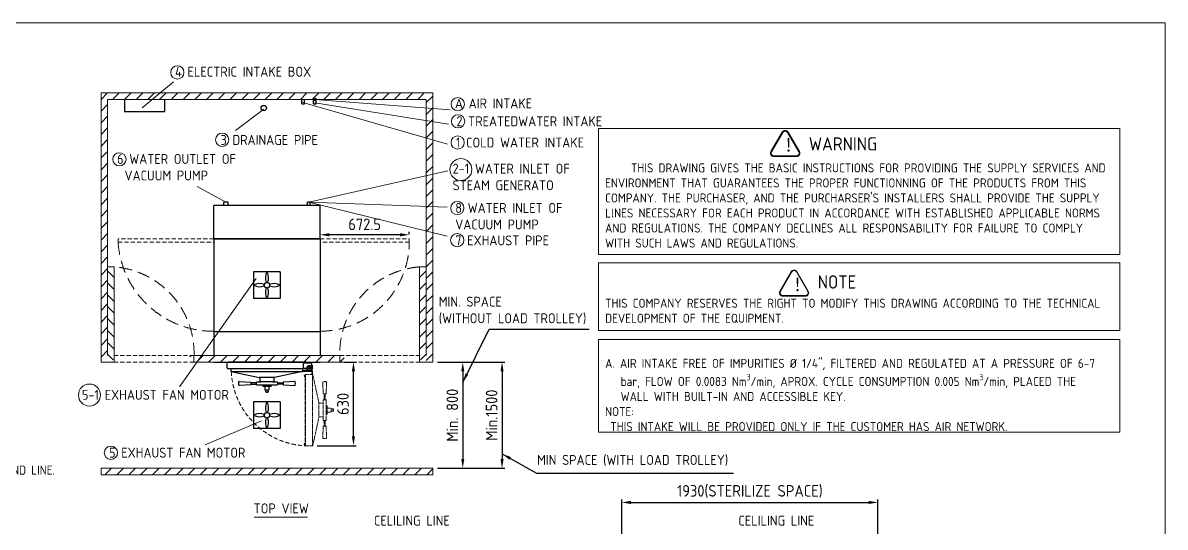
# Model space of a CAD drawing. Header units: millimetres. Extents: x -410960 to -177887, y -20363 to 2725.
# Drawn here: x -186493 to -177887, y -14895 to -11093 of the extents above; entities that cross this region are included whole.
import ezdxf

# ---------------------------------------------------------------- set-up
doc = ezdxf.new("R2010")
doc.units = ezdxf.units.MM
doc.header["$MEASUREMENT"] = 0
doc.linetypes.add('HIDDEN', pattern=[9.525, 6.35, -3.175])
doc.layers.get('0').update_dxf_attribs({"lineweight": 25})
for name, color, linetype, lineweight in [('D', 3, 'Continuous', 13), ('F', 7, 'Continuous', 15), ('H', 2, 'HIDDEN', 15), ('S', 4, 'Continuous', 15)]:
    doc.layers.add(name, color=color, linetype=linetype, lineweight=lineweight)
doc.styles.get("Standard").update_dxf_attribs({"font": 'KAIU.TTF'})
doc.styles.add('STU25', font='isocp2.shx')
doc.dimstyles.new('STU25', dxfattribs={"dimscale": 35, "dimtxt": 2.5, "dimasz": 2, "dimexe": 0.6, "dimexo": 1, "dimgap": 1, "dimtad": 1, "dimdsep": 46, "dimtxsty": 'STU25', "dimcen": 2, "dimazin": 2, "dimtfac": 1, "dimtmove": 0, "dimatfit": 3, "dimfxl": 0, "dimtolj": 1, "dimtzin": 0, "dimarcsym": 0})
doc.dimstyles.new('STU25$7', dxfattribs={"dimscale": 35, "dimtxt": 2.5, "dimasz": 2, "dimexe": 1.25, "dimexo": 0.625, "dimgap": 1, "dimtad": 0, "dimdec": 4, "dimdsep": 46, "dimtxsty": 'STU25', "dimcen": 2.5, "dimazin": 2, "dimtfac": 1, "dimtdec": 4, "dimtmove": 0, "dimatfit": 3, "dimfxl": 0, "dimtolj": 1, "dimtzin": 0, "dimarcsym": 0})

# ---------------------------------------------------------------- blocks, each defined once
blk = doc.blocks.new('*D9')
at = {"layer": 'D', "color": 0, "lineweight": -2}
for p, q in [((-184069.2, -13650.3), (-183981.6, -13650.3)), ((-184002.6, -14210.7), (-184002.6, -13720.3)), ((-184275.3, -14280.7), (-183981.6, -14280.7))]:
    blk.add_line(p, q, dxfattribs=at)
at = {"layer": 'D', "color": 0}
for points in [[(-183990.9, -13720.3), (-184014.2, -13720.3), (-184002.6, -13650.3)], [(-184014.2, -14210.7), (-183990.9, -14210.7), (-184002.6, -14280.7)]]:
    blk.add_solid(points, dxfattribs=at)
at = {"layer": 'Defpoints', "color": 0}
for p in [(-184104.2, -13650.3), (-184002.6, -13650.3), (-184310.3, -14280.7)]:
    blk.add_point(p, dxfattribs=at)
at = {"layer": 'D', "color": 0, "insert": (-184081.3, -13965.5), "char_height": 87.5, "attachment_point": 5, "rotation": 90, "style": 'STU25'}
blk.add_mtext('\\A1;{\\Fisocp2.shx;630}', dxfattribs=at)
blk = doc.blocks.new('*D12')
at = {"layer": 'D', "color": 0, "lineweight": -2}
for p, q in [((-183369.2, -13650.3), (-183158, -13650.3)), ((-183179, -13720.3), (-183179, -14380.3)), ((-183369.2, -14450.3), (-183158, -14450.3))]:
    blk.add_line(p, q, dxfattribs=at)
at = {"layer": 'D', "color": 0}
for points in [[(-183167.3, -13720.3), (-183190.6, -13720.3), (-183179, -13650.3)], [(-183190.6, -14380.3), (-183167.3, -14380.3), (-183179, -14450.3)]]:
    blk.add_solid(points, dxfattribs=at)
at = {"layer": 'Defpoints', "color": 0}
for p in [(-183404.2, -13650.3), (-183404.2, -14450.3), (-183179, -14450.3)]:
    blk.add_point(p, dxfattribs=at)
at = {"layer": 'D', "color": 0, "insert": (-183257.7, -14050.3), "char_height": 87.5, "attachment_point": 5, "rotation": 90, "style": 'STU25'}
blk.add_mtext('\\A1;{\\Fisocp2.shx;Min. 800}', dxfattribs=at)
blk = doc.blocks.new('*D13')
at = {"layer": 'D', "color": 0, "lineweight": -2}
for p, q in [((-183369.2, -13650.3), (-182861.9, -13650.3)), ((-182882.9, -13720.3), (-182882.9, -14380.3)), ((-183369.2, -14450.3), (-182861.9, -14450.3))]:
    blk.add_line(p, q, dxfattribs=at)
at = {"layer": 'D', "color": 0}
for points in [[(-182871.2, -13720.3), (-182894.5, -13720.3), (-182882.9, -13650.3)], [(-182894.5, -14380.3), (-182871.2, -14380.3), (-182882.9, -14450.3)]]:
    blk.add_solid(points, dxfattribs=at)
at = {"layer": 'Defpoints', "color": 0}
for p in [(-183404.2, -13650.3), (-183404.2, -14450.3), (-182882.9, -14450.3)]:
    blk.add_point(p, dxfattribs=at)
at = {"layer": 'D', "color": 0, "insert": (-182961.6, -14050.3), "char_height": 87.5, "attachment_point": 5, "rotation": 90, "style": 'STU25'}
blk.add_mtext('\\A1;{\\Fisocp2.shx;Min.1500}', dxfattribs=at)
blk = doc.blocks.new('*D15')
at = {"layer": 'D', "color": 0, "lineweight": -2}
for p, q in [((-184254.2, -12685.3), (-184254.2, -12669.4)), ((-183651.7, -12690.4), (-184184.2, -12690.4)), ((-183581.7, -12685.3), (-183581.7, -12669.4))]:
    blk.add_line(p, q, dxfattribs=at)
at = {"layer": 'D', "color": 0}
for points in [[(-184184.2, -12678.8), (-184184.2, -12702.1), (-184254.2, -12690.4)], [(-183651.7, -12702.1), (-183651.7, -12678.8), (-183581.7, -12690.4)]]:
    blk.add_solid(points, dxfattribs=at)
at = {"layer": 'Defpoints', "color": 0}
for p in [(-184254.2, -12690.4), (-184254.2, -12720.3), (-183581.7, -12720.3)]:
    blk.add_point(p, dxfattribs=at)
at = {"layer": 'D', "color": 0, "insert": (-183918, -12611.7), "char_height": 87.5, "attachment_point": 5, "style": 'STU25'}
blk.add_mtext('\\A1;672.5', dxfattribs=at)
blk = doc.blocks.new('*D19')
at = {"layer": 'D', "color": 0, "lineweight": -2}
for p, q in [((-181981, -15021.7), (-181981, -14687.2)), ((-181911, -14708.2), (-180121, -14708.2)), ((-180051, -15021.7), (-180051, -14687.2))]:
    blk.add_line(p, q, dxfattribs=at)
at = {"layer": 'D', "color": 0}
for points in [[(-181911, -14696.6), (-181911, -14719.9), (-181981, -14708.2)], [(-180121, -14719.9), (-180121, -14696.6), (-180051, -14708.2)]]:
    blk.add_solid(points, dxfattribs=at)
at = {"layer": 'Defpoints', "color": 0}
for p in [(-180051, -14708.2), (-181981, -15056.7), (-180051, -15056.7)]:
    blk.add_point(p, dxfattribs=at)
at = {"layer": 'D', "color": 0, "insert": (-181016, -14625.1), "char_height": 87.5, "attachment_point": 5, "style": 'STU25'}
blk.add_mtext('\\A1;{\\Fisocp2.shx;1930(STERILIZE SPACE)}', dxfattribs=at)

msp = doc.modelspace()

# ---------------------------------------------------------------- hatches: boundary and pattern name
at = {"layer": 'D'}
h = msp.add_hatch(color=11, dxfattribs=at)
edge = h.paths.add_edge_path(flags=16)
edge.add_ellipse((-180835.441, -12076.241), major_axis=(20, 0), ratio=1, start_angle=149.9999999, end_angle=270)
edge.add_line((-180835.441, -12096.241), (-180664.723, -12096.241))
edge.add_ellipse((-180664.723, -12076.241), major_axis=(20, 0), ratio=1, start_angle=270, end_angle=389.9999999)
edge.add_line((-180647.403, -12066.241), (-180732.762, -11918.395))
edge.add_ellipse((-180750.082, -11928.395), major_axis=(20, 0), ratio=1, start_angle=30, end_angle=150)
edge.add_line((-180767.403, -11918.395), (-180852.762, -12066.241))
edge = h.paths.add_edge_path()
edge.add_ellipse((-180835.441, -12076.241), major_axis=(25, 0), ratio=1, start_angle=149.9999999, end_angle=270)
edge.add_line((-180835.441, -12101.241), (-180664.723, -12101.241))
edge.add_ellipse((-180664.723, -12076.241), major_axis=(25, 0), ratio=1, start_angle=270, end_angle=389.9999999)
edge.add_line((-180643.072, -12063.741), (-180728.431, -11915.895))
edge.add_ellipse((-180750.082, -11928.395), major_axis=(25, 0), ratio=1, start_angle=30, end_angle=150)
edge.add_line((-180771.733, -11915.895), (-180857.092, -12063.741))
h = msp.add_hatch(color=11, dxfattribs=at)
edge = h.paths.add_edge_path(flags=16)
edge.add_ellipse((-180768.199, -13128.456), major_axis=(20, 0), ratio=1, start_angle=149.9999999, end_angle=270)
edge.add_line((-180768.199, -13148.456), (-180597.481, -13148.456))
edge.add_ellipse((-180597.481, -13128.456), major_axis=(20, 0), ratio=1, start_angle=270, end_angle=389.9999999)
edge.add_line((-180580.16, -13118.456), (-180665.519, -12970.61))
edge.add_ellipse((-180682.84, -12980.61), major_axis=(20, 0), ratio=1, start_angle=30, end_angle=150)
edge.add_line((-180700.16, -12970.61), (-180785.519, -13118.456))
edge = h.paths.add_edge_path()
edge.add_ellipse((-180768.199, -13128.456), major_axis=(25, 0), ratio=1, start_angle=149.9999999, end_angle=270)
edge.add_line((-180768.199, -13153.456), (-180597.481, -13153.456))
edge.add_ellipse((-180597.481, -13128.456), major_axis=(25, 0), ratio=1, start_angle=270, end_angle=389.9999999)
edge.add_line((-180575.83, -13115.956), (-180661.189, -12968.11))
edge.add_ellipse((-180682.84, -12980.61), major_axis=(25, 0), ratio=1, start_angle=30, end_angle=150)
edge.add_line((-180704.49, -12968.11), (-180789.849, -13115.956))
at = {"layer": 'H', "ltscale": 5}
h = msp.add_hatch(dxfattribs=at)
h.set_pattern_fill('ANSI31', color=256, scale=500, style=0)
h.set_pattern_definition([(45, (32505.426, 2563.106), (-44.194174, 44.194174), [])])
h.paths.add_polyline_path([(-185904.24, -11620.266), (-185904.24, -13650.266), (-185854.24, -13650.266), (-185854.24, -13600.266), (-185854.24, -11670.266), (-183454.24, -11670.266), (-183454.24, -13600.266), (-183454.24, -13650.266), (-183404.24, -13650.266), (-183404.24, -11620.266)])
h = msp.add_hatch(dxfattribs=at)
h.set_pattern_fill('ANSI31', color=256, scale=20, angle=270, style=0)
h.set_pattern_definition([(315, (48156.71, 2497.6), (44.90128, 44.90128), [])])
h.paths.add_polyline_path([(-185854.24, -12931.05), (-185854.24, -13600.266), (-185829.24, -13643.567), (-185804.24, -13629.133), (-185804.24, -12931.05)])
h = msp.add_hatch(dxfattribs=at)
h.set_pattern_fill('ANSI31', color=256, scale=20, angle=270, style=0)
h.set_pattern_definition([(225, (-417465.19, 2497.6), (-44.90128, 44.90128), [])])
h.paths.add_polyline_path([(-183454.24, -12931.05), (-183454.24, -13600.266), (-183479.24, -13643.567), (-183504.24, -13629.133), (-183504.24, -12931.05)])
h = msp.add_hatch(dxfattribs=at)
h.set_pattern_fill('ANSI31', color=256, scale=20, style=0)
h.set_pattern_definition([(45, (48106.71, 2497.6), (-44.90128, 44.90128), [])])
h.paths.add_polyline_path([(-184073.455, -13650.266), (-184073.455, -13600.266), (-185235.024, -13600.266), (-185235.024, -13650.266)])
h = msp.add_hatch(dxfattribs=at)
h.set_pattern_fill('ANSI31', color=256, scale=20, style=0)
h.set_pattern_definition([(45, (32345.83, 2563.106), (-44.90128, 44.90128), [])])
h.paths.add_polyline_path([(-185904.24, -14500.266), (-185904.24, -14450.266), (-183404.24, -14450.266), (-183404.24, -14500.266)])

# ---------------------------------------------------------------- linework, layer by layer
at = {"linetype": 'Continuous'}
for p, q in [((-184392.407, -11702.641), (-184392.407, -11670.266)), ((-184392.407, -11702.641), (-184372.407, -11702.641)), ((-184372.407, -11702.641), (-184372.407, -11670.266)), ((-184303.74, -11702.641), (-184303.74, -11670.266)), ((-184303.74, -11702.641), (-184283.74, -11702.641)), ((-184283.74, -11702.641), (-184283.74, -11670.266)), ((-184754.24, -12970.266), (-184754.24, -13170.266)), ((-184554.24, -12970.266), (-184754.24, -12970.266)), ((-184554.24, -12970.266), (-184554.24, -13170.266)), ((-184554.24, -13170.266), (-184754.24, -13170.266)), ((-184328.782, -13680.266), (-184343.782, -13680.266)), ((-184705.74, -13797.766), (-184705.74, -13767.266)), ((-184602.74, -13767.266), (-184602.74, -13797.766)), ((-184385.54, -13714.266), (-184353.782, -13714.266)), ((-184318.782, -13720.266), (-184385.54, -13720.266)), ((-184353.782, -13690.266), (-184353.782, -13714.266)), ((-184318.782, -13720.266), (-184318.782, -13690.266)), ((-184863.227, -13796.266), (-184776.227, -13800.766)), ((-184776.227, -13821.766), (-184863.227, -13826.266)), ((-184776.227, -13800.766), (-184776.227, -13821.766)), ((-184732.99, -13806.516), (-184776.227, -13806.516)), ((-184776.227, -13816.016), (-184732.99, -13816.016)), ((-184732.99, -13801.266), (-184731.49, -13799.766)), ((-184732.99, -13821.266), (-184732.99, -13801.266)), ((-184732.99, -13821.266), (-184731.49, -13822.766)), ((-184731.49, -13799.766), (-184699.24, -13799.766)), ((-184731.49, -13822.766), (-184576.99, -13822.766)), ((-184704.74, -13798.766), (-184705.74, -13797.766)), ((-184603.74, -13798.766), (-184704.74, -13798.766)), ((-184699.24, -13799.766), (-184699.24, -13798.766)), ((-184609.24, -13798.766), (-184609.24, -13799.766)), ((-184609.24, -13799.766), (-184576.99, -13799.766)), ((-184602.74, -13797.766), (-184603.74, -13798.766)), ((-184575.49, -13801.266), (-184576.99, -13799.766)), ((-184575.49, -13821.266), (-184576.99, -13822.766)), ((-184575.49, -13801.266), (-184575.49, -13821.266)), ((-184575.49, -13806.516), (-184532.252, -13806.516)), ((-184532.252, -13816.016), (-184575.49, -13816.016)), ((-184445.252, -13796.266), (-184532.252, -13800.766)), ((-184532.252, -13800.766), (-184532.252, -13821.766)), ((-184532.252, -13821.766), (-184445.252, -13826.266)), ((-184754.24, -13950.266), (-184754.24, -14150.266)), ((-184554.24, -13950.266), (-184754.24, -13950.266)), ((-184554.24, -13950.266), (-184554.24, -14150.266)), ((-184554.24, -14150.266), (-184754.24, -14150.266))]:
    msp.add_line(p, q, dxfattribs=at)
for p, q in [((-185054.24, -12720.266), (-185054.24, -12470.266)), ((-184254.24, -12470.266), (-185054.24, -12470.266)), ((-184979.24, -12470.266), (-184979.24, -12445.266)), ((-184947.24, -12445.266), (-184979.24, -12445.266)), ((-184947.24, -12470.266), (-184947.24, -12445.266)), ((-184349.24, -12470.266), (-184349.24, -12445.266)), ((-184329.24, -12445.266), (-184349.24, -12445.266)), ((-184329.24, -12470.266), (-184329.24, -12445.266)), ((-184254.24, -12720.266), (-184254.24, -12470.266)), ((-185054.24, -12720.266), (-185054.24, -13420.266)), ((-184254.24, -12720.266), (-185054.24, -12720.266)), ((-185054.24, -12720.266), (-184254.24, -12720.266)), ((-184254.24, -12720.266), (-184254.24, -13420.266)), ((-185054.24, -13420.266), (-185054.24, -13600.266)), ((-185054.24, -13420.266), (-184254.24, -13420.266)), ((-185054.24, -13420.266), (-184254.24, -13420.266)), ((-184254.24, -13420.266), (-184254.24, -13600.266)), ((-185054.24, -13650.266), (-184254.24, -13650.266)), ((-184956.74, -13662.266), (-184956.74, -13688.266)), ((-184363.74, -13650.266), (-184944.74, -13650.266)), ((-184378.746, -13695.266), (-184378.746, -13655.266)), ((-184378.746, -13655.266), (-184324.782, -13655.266)), ((-184358.782, -13655.266), (-184324.782, -13655.266)), ((-184318.782, -13661.266), (-184318.782, -13694.266)), ((-184363.74, -13700.266), (-184944.74, -13700.266)), ((-184922.94, -13721.466), (-184922.94, -13700.266)), ((-184922.94, -13721.466), (-184711.74, -13767.266)), ((-184922.677, -13720.266), (-184385.802, -13720.266)), ((-184596.74, -13767.266), (-184711.74, -13767.266)), ((-184385.54, -13721.466), (-184596.74, -13767.266)), ((-184385.54, -13700.266), (-184385.54, -13720.266)), ((-184378.746, -13695.266), (-184358.782, -13695.266)), ((-184358.782, -13695.266), (-184356.356, -13695.266)), ((-184334.782, -13710.266), (-184337.782, -13710.266)), ((-184334.282, -13710.266), (-184337.782, -13710.266)), ((-184685.99, -13822.666), (-184685.99, -13830.766)), ((-184685.99, -13822.766), (-184622.49, -13822.766)), ((-184685.99, -13830.766), (-184622.49, -13830.766)), ((-184669.24, -13830.766), (-184669.24, -13859.266)), ((-184639.24, -13830.766), (-184639.24, -13859.266)), ((-184622.49, -13822.766), (-184622.49, -13830.766)), ((-184669.24, -13859.266), (-184639.24, -13859.266)), ((-184662.74, -13875.266), (-184662.74, -13859.266)), ((-184662.74, -13875.266), (-184645.74, -13875.266)), ((-184660.74, -13877.266), (-184662.74, -13875.266)), ((-184647.74, -13877.266), (-184660.74, -13877.266)), ((-184647.74, -13877.266), (-184645.74, -13875.266)), ((-184645.74, -13859.266), (-184645.74, -13875.266))]:
    msp.add_line(p, q)
msp.add_lwpolyline([(-185728.042, -11670.266), (-185728.042, -11759.863), (-185423.354, -11759.863), (-185423.354, -11670.266)], dxfattribs=at)
for centre, radius in [((-184293.74, -11670.266), 10.761), ((-184678.74, -11735.266), 20), ((-184654.24, -13070.266), 20), ((-184654.24, -13070.266), 20), ((-184654.24, -13070.266), 20), ((-184654.24, -13070.266), 20), ((-184336.282, -13694.266), 6.45), ((-184654.24, -14050.266), 20), ((-184654.24, -14050.266), 20), ((-184654.24, -14050.266), 20), ((-184654.24, -14050.266), 20)]:
    msp.add_circle(centre, radius)
for centre, radius, start, end in [((-184573.215, -13016.141), 93.11, 150.4818019, 201.9770324), ((-184735.264, -13016.141), 93.11, 338.0229676, 29.5181981), ((-184708.364, -13151.29), 93.11, 68.0229676, 119.5181981), ((-184708.364, -12989.241), 93.11, 240.4818019, 291.9770324), ((-184600.115, -13151.29), 93.11, 60.4818019, 111.9770324), ((-184600.115, -12989.241), 93.11, 248.0229676, 299.5181981), ((-184573.215, -13124.39), 93.11, 158.0229676, 209.5181981), ((-184735.264, -13124.39), 93.11, 330.4818019, 21.9770324), ((-184944.74, -13662.266), 12, 90, 180), ((-184363.74, -13662.266), 12, 35.6853347, 90), ((-184324.782, -13661.266), 6, 0, 90), ((-184944.74, -13688.266), 12, 180, 270), ((-184363.74, -13688.266), 12, 270, 320.4023845), ((-184356.356, -13698.266), 3, 12.1531975, 90), ((-184337.782, -13694.266), 16, 192.1531975, 270), ((-184334.782, -13694.266), 16, 270, 0), ((-184658.49, -13871.867), 5.442, 218.6476153, 231.3523847), ((-184658.49, -13871.867), 5.442, 262.77462, 321.3523847), ((-184649.99, -13871.867), 5.442, 218.6476153, 277.22538), ((-184649.99, -13871.867), 5.442, 308.6476153, 321.3523847), ((-184573.215, -13996.141), 93.11, 150.4818019, 201.9770324), ((-184735.264, -13996.141), 93.11, 338.0229676, 29.5181981), ((-184708.364, -14131.29), 93.11, 68.0229676, 119.5181981), ((-184708.364, -13969.241), 93.11, 240.4818019, 291.9770324), ((-184573.215, -14104.39), 93.11, 158.0229676, 209.5181981), ((-184735.264, -14104.39), 93.11, 330.4818019, 21.9770324), ((-184600.115, -14131.29), 93.11, 60.4818019, 111.9770324), ((-184600.115, -13969.241), 93.11, 248.0229676, 299.5181981)]:
    msp.add_arc(centre, radius, start, end)
for centre, radius, start, end in [((-184343.782, -13690.266), 10, 90, 180), ((-184328.782, -13690.266), 10, 0, 90), ((-184813.455, -13811.266), 55.773, 168.6471146, 191.3528854), ((-184863.227, -13801.272), 5.007, 84.0781277, 168.6471146), ((-184863.227, -13821.259), 5.007, 191.3528854, 270), ((-184445.252, -13801.272), 5.007, 11.3528854, 95.9218723), ((-184445.252, -13821.259), 5.007, 270, 348.6471146), ((-184495.025, -13811.266), 55.773, 348.6471146, 11.3528854)]:
    msp.add_arc(centre, radius, start, end, dxfattribs=at)
at = {"layer": 'D'}
for p, q in [((-185595.049, -11733.368), (-185358.56, -11536.864)), ((-184293.74, -11670.266), (-183273.2, -11749.224)), ((-184339.24, -12445.266), (-183290.734, -12209.592)), ((-184963.24, -12445.266), (-185179.343, -12325.489)), ((-184339.24, -12445.266), (-183296.2, -12481.623)), ((-184339.24, -12445.266), (-183295.899, -12700.055)), ((-184736.518, -13021.28), (-185312.214, -13837.774)), ((-184696.218, -14092.313), (-185120.514, -14274.672)), ((-184750.794, -14818.906), (-184347.513, -14818.906))]:
    msp.add_line(p, q, dxfattribs=at)
at = {"layer": 'D', "linetype": 'Continuous'}
for p, q in [((-184383.631, -11692.387), (-183294.967, -12007.34)), ((-184292.801, -11695.122), (-183286.831, -11855.348)), ((-184678.74, -11744.701), (-184889.975, -11903.995))]:
    msp.add_line(p, q, dxfattribs=at)
at = {"layer": 'D', "color": 11}
for p, q in [((-180771.733, -11915.895), (-180857.092, -12063.741)), ((-180767.403, -11918.395), (-180852.762, -12066.241)), ((-180732.762, -11918.395), (-180647.403, -12066.241)), ((-180728.431, -11915.895), (-180643.072, -12063.741)), ((-180835.441, -12096.241), (-180664.723, -12096.241)), ((-180835.441, -12101.241), (-180664.723, -12101.241)), ((-180704.49, -12968.11), (-180789.849, -13115.956)), ((-180700.16, -12970.61), (-180785.519, -13118.456)), ((-180665.519, -12970.61), (-180580.16, -13118.456)), ((-180661.189, -12968.11), (-180575.83, -13115.956)), ((-180768.199, -13148.456), (-180597.481, -13148.456)), ((-180768.199, -13153.456), (-180597.481, -13153.456))]:
    msp.add_line(p, q, dxfattribs=at)
for points in [[(-182156.795, -11889.391), (-178228.816, -11889.391), (-178228.816, -12839.212), (-182156.795, -12839.212)], [(-182156.795, -12901.227), (-178228.816, -12901.227), (-178228.816, -13412.564), (-182156.795, -13412.564)], [(-182156.795, -13478.883), (-178228.816, -13478.883), (-178228.816, -14178.781), (-182156.795, -14178.781)]]:
    msp.add_lwpolyline(points, close=True, dxfattribs=at)
at = {"layer": 'D'}
for centre, radius in [((-185329.227, -11466.624), 50), ((-183216.53, -11705.735), 50), ((-183214.146, -11835.071), 50), ((-184991.906, -11974.207), 50), ((-183217.416, -11995.211), 50), ((-185765.765, -12121.486), 50), ((-183193.218, -12198.581), 82.93), ((-183219.838, -12488.789), 50), ((-183220.6, -12730.685), 50), ((-185991.403, -13898.867), 82.93), ((-185829.914, -14333.515), 50)]:
    msp.add_circle(centre, radius, dxfattribs=at)
at = {"layer": 'D', "color": 11}
for centre, radius, start, end in [((-180750.082, -11928.395), 25, 30, 150), ((-180750.082, -11928.395), 20, 30, 150), ((-180835.441, -12076.241), 25, 149.9999999, 270), ((-180835.441, -12076.241), 20, 149.9999999, 270), ((-180664.723, -12076.241), 25, 270, 29.9999999), ((-180664.723, -12076.241), 20, 270, 29.9999999), ((-180682.84, -12980.61), 25, 30, 150), ((-180682.84, -12980.61), 20, 30, 150), ((-180768.199, -13128.456), 25, 149.9999999, 270), ((-180768.199, -13128.456), 20, 149.9999999, 270), ((-180597.481, -13128.456), 25, 270, 29.9999999), ((-180597.481, -13128.456), 20, 270, 29.9999999)]:
    msp.add_arc(centre, radius, start, end, dxfattribs=at)
at = {"layer": 'F', "color": 6}
msp.add_lwpolyline([(-191072.162, -11092.681), (-191072.162, -20362.681), (-177887.162, -20362.681), (-177887.162, -11092.681)], close=True, dxfattribs=at)
msp.add_lwpolyline([(-191072.162, -11092.681), (-191072.162, -20362.681), (-177887.162, -20362.681), (-177887.162, -11092.681)], close=True, dxfattribs=at)
at = {"layer": 'H', "ltscale": 5}
for p, q in [((-185054.24, -12720.266), (-185775.74, -12720.266)), ((-185775.74, -12720.266), (-185775.74, -12745.266)), ((-184254.24, -12720.266), (-183581.74, -12720.266)), ((-183581.74, -12720.266), (-183581.74, -12745.266)), ((-185775.74, -12745.266), (-185054.24, -12745.266)), ((-183581.74, -12745.266), (-184254.24, -12745.266)), ((-185204.24, -13600.266), (-185804.24, -13600.266)), ((-185204.24, -13650.266), (-185804.24, -13650.266)), ((-184104.24, -13600.266), (-183504.24, -13600.266)), ((-184104.24, -13650.266), (-183504.24, -13650.266))]:
    msp.add_line(p, q, dxfattribs=at)
at = {"layer": 'H'}
for p, q in [((-184310.282, -13676.766), (-184340.282, -13676.766)), ((-184310.282, -13676.766), (-184310.282, -13743.523)), ((-184367.282, -13750.185), (-184374.282, -13750.723)), ((-184374.282, -13750.723), (-184374.282, -13759.723)), ((-184374.282, -13759.723), (-184367.282, -13760.261)), ((-184367.282, -13743.723), (-184367.282, -14280.723)), ((-184367.282, -13743.723), (-184363.282, -13743.723)), ((-184363.282, -13743.523), (-184363.282, -14280.923)), ((-184363.282, -13743.523), (-184310.282, -13743.523)), ((-184363.282, -13743.723), (-184363.282, -13746.223)), ((-184350.282, -13686.766), (-184350.282, -13701.766)), ((-184340.282, -13711.766), (-184316.282, -13711.766)), ((-184316.282, -13743.523), (-184316.282, -13711.766)), ((-184310.282, -14280.66), (-184310.282, -13743.786)), ((-184309.082, -13743.523), (-184263.282, -13954.723)), ((-184234.282, -13803.236), (-184229.782, -13890.236)), ((-184208.782, -13890.236), (-184204.282, -13803.236)), ((-184229.282, -13933.473), (-184230.782, -13934.973)), ((-184230.782, -13967.223), (-184230.782, -13934.973)), ((-184229.782, -13890.236), (-184208.782, -13890.236)), ((-184229.282, -13933.473), (-184209.282, -13933.473)), ((-184224.032, -13933.473), (-184224.032, -13890.236)), ((-184214.532, -13890.236), (-184214.532, -13933.473)), ((-184209.282, -13933.473), (-184207.782, -13934.973)), ((-184207.782, -14089.473), (-184207.782, -13934.973)), ((-184263.282, -13954.723), (-184263.282, -14069.723)), ((-184263.282, -13960.723), (-184232.782, -13960.723)), ((-184232.782, -13960.723), (-184231.782, -13961.723)), ((-184231.782, -13961.723), (-184231.782, -14062.723)), ((-184231.782, -13967.223), (-184230.782, -13967.223)), ((-184207.782, -14043.973), (-184207.782, -13980.473)), ((-184207.782, -13980.473), (-184199.782, -13980.473)), ((-184199.782, -14043.973), (-184199.782, -13980.473)), ((-184199.782, -13997.223), (-184171.282, -13997.223)), ((-184199.782, -14027.223), (-184171.282, -14027.223)), ((-184171.282, -14027.223), (-184171.282, -13997.223)), ((-184171.282, -14003.723), (-184155.282, -14003.723)), ((-184155.282, -14020.723), (-184171.282, -14020.723)), ((-184155.282, -14020.723), (-184155.282, -14003.723)), ((-184153.282, -14005.723), (-184155.282, -14003.723)), ((-184153.282, -14018.723), (-184155.282, -14020.723)), ((-184153.282, -14005.723), (-184153.282, -14018.723)), ((-184309.082, -14280.923), (-184263.282, -14069.723)), ((-184232.782, -14063.723), (-184263.282, -14063.723)), ((-184231.782, -14062.723), (-184232.782, -14063.723)), ((-184230.782, -14057.223), (-184231.782, -14057.223)), ((-184230.782, -14089.473), (-184230.782, -14057.223)), ((-184229.282, -14090.973), (-184230.782, -14089.473)), ((-184209.282, -14090.973), (-184229.282, -14090.973)), ((-184224.032, -14090.973), (-184224.032, -14134.21)), ((-184214.532, -14134.21), (-184214.532, -14090.973)), ((-184209.282, -14090.973), (-184207.782, -14089.473)), ((-184207.882, -14043.973), (-184199.782, -14043.973)), ((-184234.282, -14221.21), (-184229.782, -14134.21)), ((-184229.782, -14134.21), (-184208.782, -14134.21)), ((-184208.782, -14134.21), (-184204.282, -14221.21)), ((-184374.282, -14264.723), (-184367.282, -14264.185)), ((-184374.282, -14273.723), (-184374.282, -14264.723)), ((-184367.282, -14274.261), (-184374.282, -14273.723)), ((-184367.282, -14280.723), (-184363.282, -14280.723)), ((-184363.282, -14278.223), (-184363.282, -14280.723)), ((-184309.082, -14280.923), (-184363.282, -14280.923))]:
    msp.add_line(p, q, dxfattribs=at)
at = {"layer": 'H', "ltscale": 15}
for centre, radius, start, end in [((-185057.623, -12698.055), 719.667, 183.761362, 270.2693496), ((-184257.727, -12741.726), 675.997, 270.2956032, 359.6999839), ((-185856.851, -13583.62), 653.608, 358.5407222, 85.3830663), ((-183451.629, -13583.62), 653.608, 94.6169337, 181.4592778)]:
    msp.add_arc(centre, radius, start, end, dxfattribs=at)
at = {"layer": 'H'}
for centre, radius, start, end in [((-184340.282, -13686.766), 10, 90, 180), ((-184340.282, -13701.766), 10, 180, 270), ((-184229.276, -13803.236), 5.007, 101.3528854, 185.9218723), ((-184219.282, -13853.008), 55.773, 78.6471146, 101.3528854), ((-184209.289, -13803.236), 5.007, 0, 78.6471146), ((-184158.681, -14007.973), 5.442, 38.6476153, 51.3523847), ((-184158.681, -14007.973), 5.442, 308.6476153, 7.22538), ((-184158.681, -14016.473), 5.442, 352.77462, 51.3523847), ((-184158.681, -14016.473), 5.442, 308.6476153, 321.3523847), ((-184229.276, -14221.21), 5.007, 174.0781277, 258.6471146), ((-184219.282, -14171.438), 55.773, 258.6471146, 281.3528854), ((-184209.289, -14221.21), 5.007, 281.3528854, 360)]:
    msp.add_arc(centre, radius, start, end, dxfattribs=at)
at = {"layer": 'H', "ltscale": 5}
msp.add_arc((-184336.282, -13694.266), 587.288, 182.6545812, 272.6545812, dxfattribs=at)
at = {"layer": 'S', "linetype": 'Continuous'}
for p, q in [((-185904.24, -11620.266), (-183404.24, -11620.266)), ((-185904.24, -11620.266), (-185904.24, -13650.266)), ((-185854.24, -11670.266), (-185854.24, -13600.266)), ((-185854.24, -11670.266), (-183454.24, -11670.266)), ((-183454.24, -11670.266), (-183454.24, -13600.266)), ((-183404.24, -11620.266), (-183404.24, -13650.266)), ((-185904.24, -13650.266), (-185825.372, -13650.266)), ((-185804.24, -13650.266), (-185904.24, -13650.266)), ((-185204.24, -13600.266), (-184104.24, -13600.266)), ((-185204.24, -13650.266), (-184104.24, -13650.266)), ((-183504.24, -13650.266), (-183404.24, -13650.266))]:
    msp.add_line(p, q, dxfattribs=at)
at = {"layer": 'S'}
for p, q in [((-185854.24, -12931.05), (-185854.24, -13600.266)), ((-185804.24, -12931.05), (-185854.24, -12931.05)), ((-185804.24, -13650.266), (-185804.24, -12931.05)), ((-183504.24, -13650.266), (-183504.24, -12931.05)), ((-183504.24, -12931.05), (-183454.24, -12931.05)), ((-185204.24, -13650.266), (-185204.24, -13600.266)), ((-184104.24, -13650.266), (-184104.24, -13600.266)), ((-185904.24, -14450.266), (-183404.24, -14450.266)), ((-185904.24, -14450.266), (-185904.24, -14500.266)), ((-183404.24, -14450.266), (-183404.24, -14500.266)), ((-185904.24, -14500.266), (-183404.24, -14500.266))]:
    msp.add_line(p, q, dxfattribs=at)

# ---------------------------------------------------------------- texts
at = {"layer": 'D', "color": 11, "char_height": 75, "attachment_point": 1}
for s, insert in [('{\\Fisocp2.shx;\\C3;4 ELECTRIC INTAKE BOX}', (-185346.125, -11423.981)), ('{\\Fisocp2.shx;\\C3;A AIR INTAKE}', (-183238.245, -11663.092)), ('{\\Fisocp3.shx;\\C3;2 \\Fisocp2.shx;TREATEDWATER INTAKE}', (-183227.059, -11797.318)), ('{\\Fisocp2.shx;\\C3;3 DRAINAGE PIPE}', (-185004.357, -11937.813)), ('{\\Fisocp2.shx;\\C3;1 COLD WATER INTAKE}', (-183230.329, -11957.458)), ('{\\Fisocp2.shx;\\C3;6 WATER OUTLET OF \\P\\f???|b0|i0|c0|p65;  \\Fisocp2.shx;VACUUM PUMP}', (-185783.214, -12081.208)), ('{\\Fisocp2.shx|c136;\\C3;2-1 WATER INLET OF \\PSTEAM GENERATO}', (-183255.796, -12154.498)), ('{\\Fisocp2.shx|c136;\\C3;8 WATER INLET OF \\PVACUUM PUMP}', (-183235.534, -12450.449)), ('{\\Fisocp2.shx;\\C3;7 EXHAUST PIPE}', (-183235.905, -12695.817)), ('{\\Fisocp2.shx|c136;\\C3;MIN. SPACE \\P(WITHOUT LOAD TROLLEY)}', (-183359.653, -13157.242)), ('{\\Fisocp2.shx;\\C3;5-1 EXHAUST FAN MOTOR}', (-186048.139, -13859.603)), ('{\\Fisocp2.shx;\\C3;5 EXHAUST FAN MOTOR}', (-185843.927, -14295.564)), ('{\\Fisocp2.shx;\\C3;MIN SPACE (WITH LOAD TROLLEY)}', (-182618.639, -14350.28)), ('{\\Fisocp2.shx;TOP VIEW}', (-184753.969, -14715.46)), ('{\\Fisocp.shx;\\C3;CELILING LINE}', (-183848.478, -14807.616)), ('{\\Fisocp.shx;\\C3;CELILING LINE}', (-181102.453, -14807.616))]:
    msp.add_mtext(s, dxfattribs=dict(at, insert=insert))
at = {"layer": 'D', "color": 11, "attachment_point": 1, "style": 'STU25'}
for s, insert, char_height in [('{\\f標楷體|b0|i0|c136|p65;!}', (-180758.393, -11963.124), 100), ('WARNING', (-180571.88, -11955.376), 100), ('\\A1;\\P     THIS DRAWING GIVES THE BASIC INSTRUCTIONS FOR PROVIDING THE SUPPLY SERVICES AND\\PENVIRONMENT THAT GUARANTEES THE PROPER FUNCTIONNING OF THE PRODUCTS FROM THIS \\PCOMPANY. THE PURCHASER, AND THE PURCHARSER\'S INSTALLERS SHALL PROVIDE THE SUPPLY \\PLlNES NECESSARY FOR EACH PRODUCT IN ACCORDANCE WITH ESTABLlSHED APPLlCABLE NORMS \\PAND REGULATIONS. THE COMPANY DECLlNES ALL RESPONSABILlTY FOR FAILURE TO COMPLY \\PWITH SUCH LAWS AND REGULATIONS.\\P\\P\\P\\PTHIS COMPANY RESERVES THE RIGHT TO MODIFY THIS DRAWING ACCORDING TO THE TECHNICAL \\PDEVELOPMENT OF THE EQUIPMENT.\\P\\P\\PA. AIR INTAKE FREE OF IMPURITIES %%C 1/4"\\fISOCP2|b0|i1|c0|p2;, \\Fisocp2.shx|c136;FILTERED AND REGULATED AT A PRESSURE OF 6-7 \\P   bar, FLOW OF 0.0083 Nm{\\H0.7x;\\S3^ ;}/min, APROX. CYCLE CONSUMPTION 0.005 Nm{\\H0.7x;\\S3^ ;}/min, PLACED THE \\P   WALL WITH BUILT-IN AND ACCESSIBLE KEY.\\PNOTE:\\P THIS INTAKE WILL BE PROVIDED ONLY IF THE CUSTOMER HAS AIR NETWORK.', (-182106.366, -12038.85), 68), ('{\\A1;}\\P{\\A1;1. COLD WATER INTAKE OF ∅1/2", TEMPERATURE OF WATER 25°C, CONSUMPTION PER CYCLE 10}{\\A1;\\f標楷體|b0|i0|c136|p65;~}{\\A1;\\Fisocp2.shx;300 }\\P{\\A1;\\Fisocp2.shx; LITERS. (WATER CONSUMPTION DETERMINED BY DRYING TIME) THE VACUUM PUMP 10 L/MIN. }\\P{\\A1;\\Fisocp2.shx; PRESSURE OF WATER 0.5}{\\A1;\\f標楷體|b0|i0|c136|p65;~}{\\A1;\\Fisocp2.shx;10 bar}{\\A1;\\f標楷體|b0|i0|c136|p65;、}{\\A1;\\Fisocp2.shx;HARDNESS OF WATER 0.9°fH(0.09mmol/L)}{\\A1;\\f標楷體|b0|i0|c136|p65;、}{\\A1;\\Fisocp2.shx;pH 7}{\\A1;\\f標楷體|b0|i0|c136|p65;~}{\\A1;\\Fisocp2.shx;9}{\\A1;\\f標楷體|b0|i0|c136|p65;、}{\\A1;\\Fisocp2.shx;THE }\\P{\\A1;\\Fisocp2.shx; CHLORIDES LEVEL WILL BE }{\\A1;\\f標楷體|b0|i0|c136|p65;≦}{\\A1;\\Fisocp2.shx;0.1 mg/l, PLACED THE WALL WITH BUILT-IN AND ACCESSIBLE KEY.}\\P{\\A1;\\Fisocp2.shx;2.COLD TREATEDWATER INTAKE OF ∅1/2"G, SUPPLIED AT TEMPERATURE OF 25°C, CONSUMPTION PER}\\P{\\A1;\\Fisocp2.shx; 13L/CYC, PRESSURE OF WATER 0.5}{\\A1;\\f標楷體|b0|i0|c136|p65;~}{\\A1;\\Fisocp2.shx;10 bar}{\\A1;\\f標楷體|b0|i0|c136|p65;、}{\\A1;\\Fisocp2.shx;HARDNESS OF WATER}{\\A1;\\f標楷體|b0|i0|c136|p65;≦}{\\A1;\\Fisocp2.shx;0.2°fH(0.02mmol/L)}{\\A1;\\f標楷體|b0|i0|c136|p65;，}{\\A1;\\Fisocp2.shx;pH 5}{\\A1;\\f標楷體|b0|i0|c136|p65;~}{\\A1;\\Fisocp2.shx;7}\\P{\\A1;\\Fisocp2.shx; AND WITH CONDUCTIVITY }{\\A1;\\f標楷體|b0|i0|c136|p65;≦}{\\A1;\\Fisocp2.shx;15}{\\A1;\\f新細明體|b0|i0|c136|p16;μ}{\\A1;\\Fisocp2.shx;S/cm , PLACED THE WALL WITH BUILT-IN AND ACCESSIBLE KEY.}\\P{\\A1;\\Fisocp2.shx;}\\P{\\A1;\\Fisocp2.shx;NOTE:}\\P{\\A1;\\Fisocp2.shx; EACH TIME THE STEAM GENERATOR IS EMPTIED FOR CLEANING OR MAINTENANCE, A FURTHER 15 }\\P{\\A1;\\Fisocp2.shx; LITER OF WATER ARE NEEDED TO FILL IT UP AGAIN.}\\P{\\A1;\\Fisocp2.shx;3. DRAINAGE PIPE ∅}{\\A1;\\f標楷體|b0|i0|c136|p65;≧}{\\A1;\\Fisocp2.shx;1" METALLIC PIPE, CORROSION RESISTANCE 2"G. AND A TEMPERATURE OF }\\P{\\A1;\\Fisocp2.shx; 100°C ABOVE.}\\P{\\A1;\\Fisocp2.shx;4.ELECTRIC INTAKE}{\\A1;\\f標楷體|b0|i0|c136|p65;，}{\\A1;\\Fisocp2.shx;9kW}{\\A1;\\f標楷體|b0|i0|c136|p65;，}{\\A1;\\Fisocp2.shx;WIRE 4 m LONG. (GENERAL POWER SUPPLY TO THE STERILIZER).}\\P{\\A1;\\Fisocp2.shx;}\\P{\\A1;\\Fisocp2.shx;}\\P{\\A1;\\Fisocp2.shx;}\\P{\\A1;\\Fisocp2.shx;NOTE:POWER INPUT MUST BE INSTALLED ACCORDING TO LOCAL APPLICABLE NORMS.}\\P{\\A1;NOTE: ONCE THERE EXISTS REVERSING OF FAN BLADES THAT WILL CAUSED NO VACUUM VALUE, }\\P{\\A1;TURN OFF THE MAIN POWER AND THEN SWITCH ANY TWO LINES OF THE THREE-PHASES EXCEPT GROUND LINE. }\\P{\\A1;YOU MAY HAVE TO REPEAT THIS SWITCHING STEPS FOR TWO TIMES TO MATCH }\\P{\\A1;WITH THE CORRECT ROTATING DIRECTION AS SHOWN ON THE PUMP. }\\P{\\A1;\\Fisocp2.shx;5. CEILING MOUNTED AIR EXTRACTION WITH GRILLE DRAW 200 Kcal/h (LOADING / UNLOADING AREA).}\\P{\\A1;\\Fisocp2.shx;5-1 CEILING MOUNTED AIR EXTRACTION WITH GRILLE DRAW 400 Kcal/h (STERILIZE AREA).}\\P{\\A1;\\Fisocp2.shx;6. A CHECK VALVE SHALL BE FITTED AS INDICATED IN THE DRAWING (6) and (7).}\\P{\\A1;\\Fisocp2.shx;}\\P{\\A1;\\Fisocp2.shx;B. THE EQUIPMENT SHALL BE ADJUST TO A ANGLE OF 1°}{\\A1;\\f標楷體|b0|i0|c136|p65;~}{\\A1;\\Fisocp2.shx;2° WITH REAR SITE HIGHER THAN FRONT }\\P{\\A1;\\Fisocp2.shx; SITE FOR THE PROPER OPERATION OF DRY AND DRAINAGE.}\\P{\\A1;\\Fisocp2.shx;}\\P{\\A1;\\Fisocp2.shx;IMPORTANT}{\\A1;\\f標楷體|b0|i0|c136|p65;：}{\\A1;\\Fisocp2.shx;ENVIRONMENT CONDITIONS IN THE STERILE AREA:}\\P{\\A1;\\Fisocp2.shx;- THE STERILE AREA TEMPERATURE MUST BE }{\\A1;\\f標楷體|b0|i0|c136|p65;≦}{\\A1;\\Fisocp2.shx; 40°C }{\\A1;\\f標楷體|b0|i0|c136|p65;；}{\\A1;\\Fisocp2.shx;HUMIDITY }{\\A1;\\f標楷體|b0|i0|c136|p65;≦}{\\A1;\\Fisocp2.shx; 85%RH}\\P{\\A1;\\Fisocp2.shx;- TO KEEP THESE CONDITIONS IN THE STERILE AREA AND DEPENDING ON THE Kcal. LOST BY THE }\\P{\\A1;\\Fisocp2.shx;  EQUIPMENT INDICATED IN THE ITEMS 5 & 5-1, WE SUGGEST THAT THE EXTRACTOR AND THE }\\P{\\A1;\\Fisocp2.shx;  DIAMETER OF THE EXTRACTION TUBE ARE CALCULATED AND MADE BY A SPECIALIZED COMPANY.}', (-190588.289, -12163.644), 68), ('{\\f標楷體|b0|i0|c136|p65;!}', (-180691.15, -13015.339), 100), ('NOTE', (-180504.638, -12995.971), 100)]:
    msp.add_mtext(s, dxfattribs=dict(at, insert=insert, char_height=char_height))

# ---------------------------------------------------------------- dimensions: what is measured, and where the dimension line sits
at = {"layer": 'D'}
dim = msp.add_linear_dim(base=(-184254.24, -12690.432), p1=(-183581.74, -12720.266), p2=(-184254.24, -12720.266), dimstyle='STU25', dxfattribs=at)
dim.commit()
dim.dimension.update_dxf_attribs({"geometry": '*D15', "text_midpoint": (-183917.99, -12611.682)})
dim = msp.add_linear_dim(base=(-184002.583, -13650.266), p1=(-184310.282, -14280.66), p2=(-184104.24, -13650.266), angle=90, text='{\\Fisocp2.shx;630}', dimstyle='STU25', dxfattribs=at)
dim.commit()
dim.dimension.update_dxf_attribs({"geometry": '*D9', "text_midpoint": (-184081.333, -13965.463)})
for base, text, picture, middle in [((-183178.974, -14450.266), '{\\Fisocp2.shx;Min. <>}', '*D12', (-183178.974, -14050.266)), ((-182882.869, -14450.266), '{\\Fisocp2.shx;Min.1500}', '*D13', (-182882.869, -14050.266))]:
    dim = msp.add_linear_dim(base=base, p1=(-183404.24, -13650.266), p2=(-183404.24, -14450.266), angle=90, text=text, dimstyle='STU25', dxfattribs=at)
    dim.commit()
    dim.dimension.update_dxf_attribs({"geometry": picture, "text_midpoint": middle, "dimtype": 160})
dim = msp.add_linear_dim(base=(-180051.028, -14708.232), p1=(-181981.028, -15056.745), p2=(-180051.028, -15056.745), text='{\\Fisocp2.shx;<>(STERILIZE SPACE)}', dimstyle='STU25', dxfattribs=at)
dim.commit()
dim.dimension.update_dxf_attribs({"geometry": '*D19', "text_midpoint": (-181016.028, -14708.232), "dimtype": 160})

# ---------------------------------------------------------------- leaders
for points in [[(-183178.974, -13802.901), (-182978.953, -13401.973), (-182225.597, -13401.973)], [(-182882.869, -14341.778), (-182623.592, -14487.01), (-181138.022, -14487.01)]]:
    msp.add_leader(points, dimstyle='STU25$7', override={"dimgap": 1, "dimtad": 0}, dxfattribs=at)

doc.saveas('drawing.dxf')
